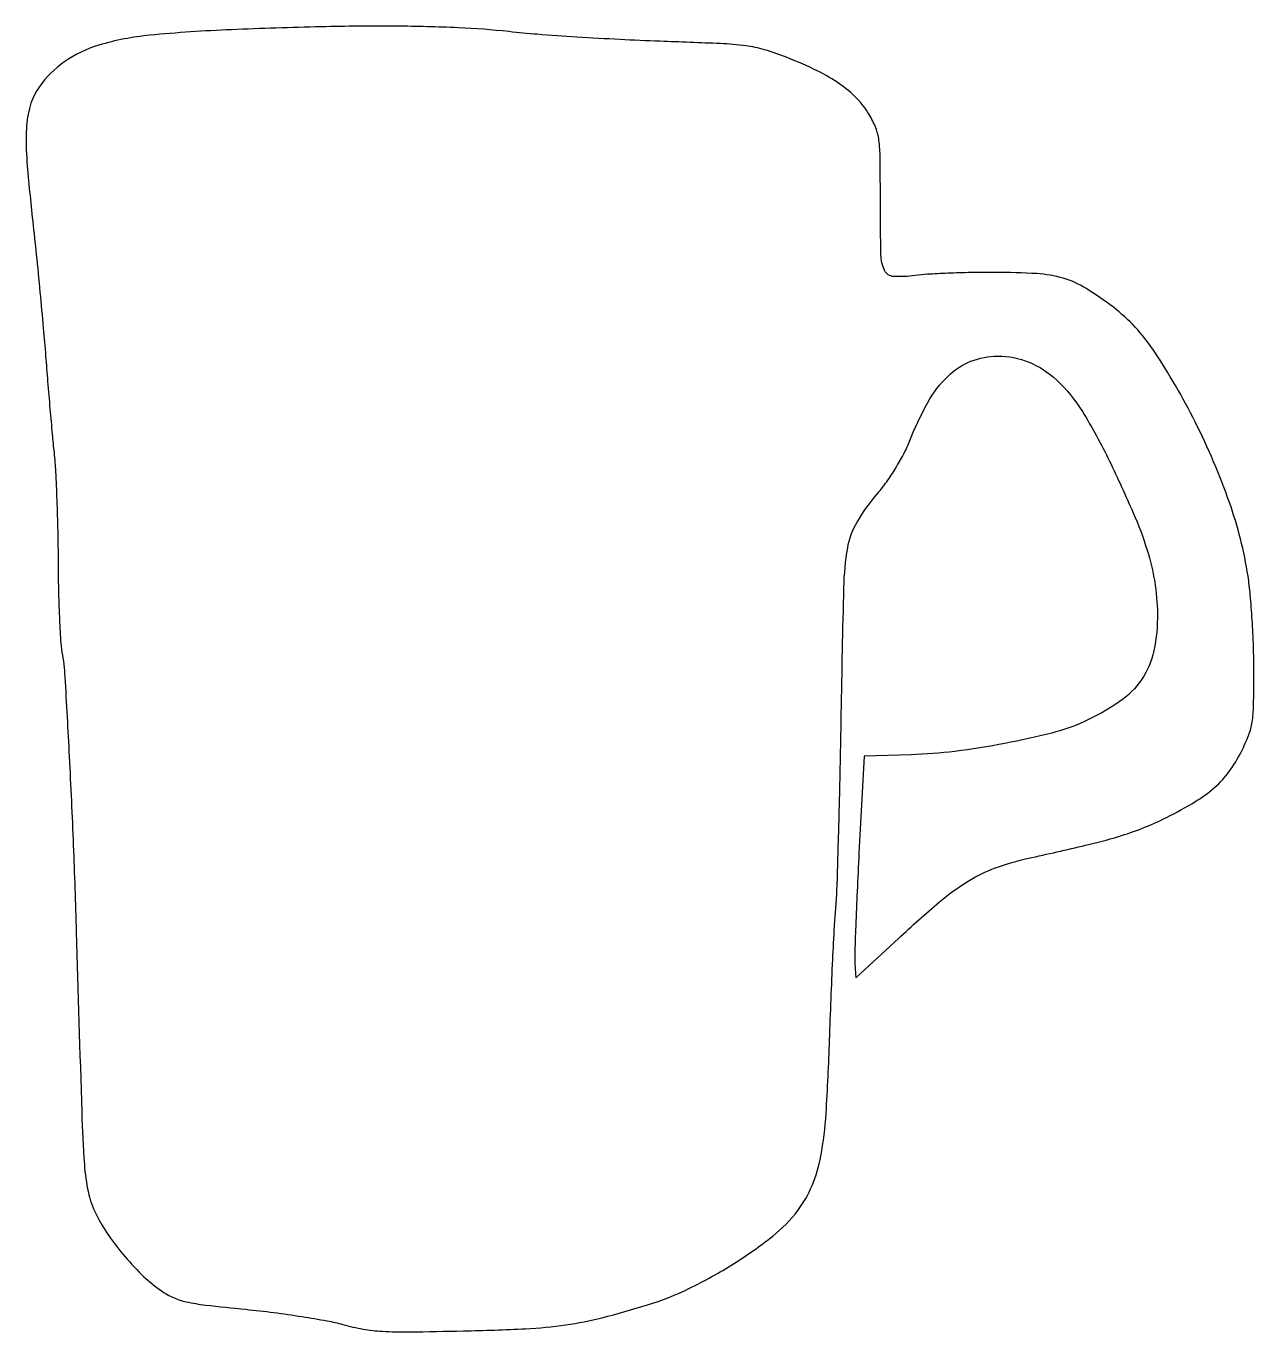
# Model space of a CAD drawing. Extents: x 0 to 301, y 0 to 320.
import ezdxf

# ---------------------------------------------------------------- set-up
doc = ezdxf.new("R2010")
doc.units = 0

msp = doc.modelspace()

# ---------------------------------------------------------------- linework, layer by layer
msp.add_lwpolyline([(50.5, 318.923128, 0.01339), (30.528862, 317.56246, 0.048846), (18.076309, 315.136324, 0.078319), (9.678701, 311.117512, 0.090776), (3.409067, 304.868783, 0.080783), (1.223836, 300.28426, 0.059071), (0.292767, 294.712526, 0.032722), (0.439859, 286.472469, 0.006734), (1.84428, 272, -0.002176), (2.70933, 263.858568, -0.001522), (3.616488, 254.675, -0.001535), (4.432024, 245.868976, -0.003197), (5.002654, 239, 0.001403), (5.497155, 232.776806, 0.001118), (6.064497, 226.065558, 0.001129), (6.617979, 219.851119, 0.002847), (7.056954, 215.329561, -0.012123), (7.424558, 210.64022, -0.004042), (7.740491, 203.76238, -0.004021), (7.967625, 196.136779, -0.004574), (8.059611, 188.829561, 0.004574), (8.147751, 181.828215, 0.005197), (8.363312, 175.121808, 0.004744), (8.659497, 169.432566, 0.028698), (9.009778, 166.5, -0.02975), (9.716936, 160.472105, -0.001538), (10.778312, 140.916665, -0.002635), (11.775142, 119.203569, -0.002833), (12.516343, 98, 0.000433), (13.848621, 53.814316, 0.009728), (14.493215, 41.051663, 0.03559), (15.466777, 34.196143, 0.064285), (17.358442, 28.858859, 0.03428), (20.438109, 23.692385, 0.025031), (24.515658, 18.396247, 0.025312), (29.014232, 13.632604, 0.040211), (33.362305, 10.094737, 0.046079), (36.328406, 8.433497, 0.050749), (39.455503, 7.407469, 0.025481), (44.163713, 6.625037, 0.003527), (54.023083, 5.569287, -0.007077), (60.869568, 4.786957, -0.006706), (67.815575, 3.798619, -0.006678), (73.937011, 2.759756, -0.023318), (77.83845, 1.854117, 0.025189), (82.772152, 0.728286, 0.030213), (87.503202, 0.188634, 0.016404), (94.134251, 0.053595, 0.002511), (107.33845, 0.284219, 0.006694), (122.576297, 0.831087, 0.022772), (132.465532, 1.771377, 0.027128), (141.302218, 3.51281, 0.012854), (152.480884, 6.661103, 0.038251), (162.719701, 10.711411, 0.026907), (173.553351, 16.728135, 0.027229), (183.126779, 23.493651, 0.063036), (189.275337, 29.768418, 0.064373), (192.764916, 35.852293, 0.052052), (194.90654, 43.076815, 0.030745), (196.200321, 53.567546, 0.006962), (197.049402, 71.5, -0.001599), (197.418541, 81.584735, -0.001835), (197.837183, 91.2125, -0.00165), (198.249062, 99.373563, -0.01057), (198.558564, 103.5, 0.015691), (198.855319, 108.085623, 0.001195), (199.238101, 120.4875, 0.001643), (199.610811, 135.286288, 0.001251), (199.925279, 151.5, -0.001913), (200.563384, 182.29499, -0.034889), (201.486977, 192.060728, -0.0932), (203.776126, 198.333688, -0.04329), (208.848052, 205.403744, 0.022593), (211.047986, 208.217094, 0.016848), (213.222926, 211.502427, 0.017027), (215.134554, 214.864258, 0.026226), (216.53051, 217.903744, -0.032043), (221.142779, 227.646103, -0.073481), (226.063597, 234.079991, -0.097242), (231.657112, 237.723135, -0.096151), (238.235619, 239, -0.097366), (245.91594, 237.490085, -0.091683), (252.638641, 233.170669, -0.066011), (258.979793, 225.409103, -0.026023), (265.621487, 213.284771, -0.009505), (271.427322, 200.629034, -0.026421), (274.856813, 191.469721, -0.035706), (276.693667, 183.765611, -0.037435), (277.377544, 176, -0.054613), (276.490238, 166.796648, -0.098678), (273.538987, 159.854077, -0.093095), (268.010953, 154.314165, -0.044522), (259.211592, 149.370985, -0.043646), (251.50175, 146.681749, -0.01526), (240.025277, 144.141206, -0.015488), (227.722778, 142.201684, -0.023964), (217, 141.369292), (205.5, 141.029331), (204.257098, 117.264665, 0.001628), (203.798696, 107.916434, 0.002224), (203.450651, 99.492373, 0.001449), (203.210328, 92.415558, 0.025782), (203.257098, 90.134904), (203.5, 86.769807), (213.920436, 96.415976, -0.010992), (223.982235, 105.327535, -0.037775), (231.041152, 110.44571, -0.050347), (237.648298, 113.647335, -0.033189), (245.759426, 116.017214, 0.003096), (259.779463, 119.212821, 0.014294), (267.824543, 121.343349, 0.023043), (273.723242, 123.387183, 0.021448), (279.555065, 126.009084, 0.018377), (286.652724, 129.906363, 0.04569), (291.435098, 133.394814, 0.055547), (294.938157, 137.244514, 0.040997), (297.929146, 142.174123, 0.022006), (299.737415, 146.229785, 0.055484), (300.581544, 149.34582, 0.03409), (300.924827, 153.349177, 0.004346), (301, 161.996851, 0.008892), (300.894615, 167.92221, 0.006723), (300.575809, 174.421551, 0.006802), (300.111111, 180.519299, 0.015642), (299.555945, 185.087129, 0.04709), (295.016025, 203.142592, 0.030984), (286.619934, 222.869367, 0.031088), (276.452931, 240.361813, 0.081436), (266.568764, 250.946949, 0.026772), (259.807956, 255.607928, 0.066069), (254.312857, 258.049416, 0.056263), (247.85935, 259.182151, 0.015338), (237.5, 259.5, 0.004989), (231.73672, 259.442496, 0.005044), (225.996875, 259.270005, 0.004922), (221.003582, 259.020261, 0.0204), (218, 258.71704, -0.048339), (212.749517, 258.481642, -0.276158), (210.526344, 259.972381, -0.105515), (209.634173, 263.76606, -0.005181), (209.5, 276.714739, 0.002706), (209.441495, 287.523356, 0.028968), (209.140227, 291.89885, 0.063158), (208.372523, 294.870536, 0.03814), (206.771366, 298.141611, 0.060792), (203.740097, 302.105289, 0.047583), (199.599634, 305.602579, 0.038462), (194.041195, 308.854934, 0.019851), (186.657227, 312.08906, 0.020653), (181.1075, 314.001326, 0.040743), (176.54927, 314.968533, 0.020997), (170.295365, 315.50555, 0.002165), (155.5, 316.087915, -0.003943), (145.66839, 316.509918, -0.003208), (135.14375, 317.11258, -0.003241), (125.456076, 317.792794, -0.008446), (118.5, 318.444904, 0.016756), (106.111817, 319.398882, 0.009079), (90.831997, 319.783851, 0.007609), (72.469227, 319.633546, 0.004461)], format="xyb", close=True)

doc.saveas('drawing.dxf')
